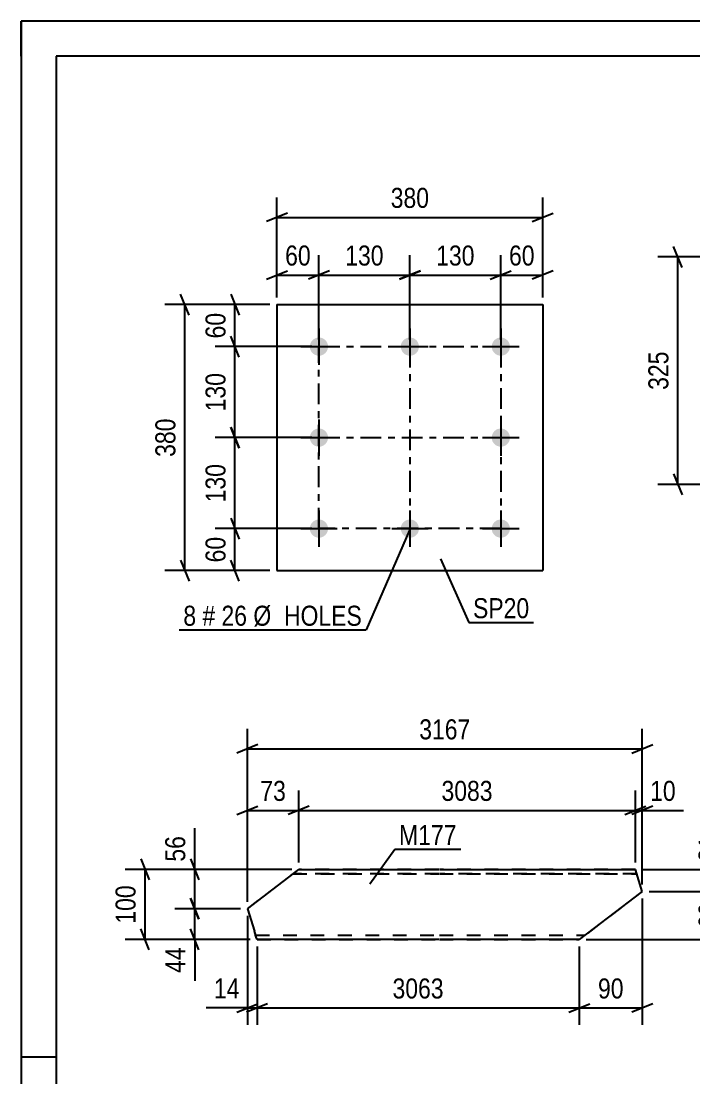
# Model space of a CAD drawing. Header units: millimetres. Extents: x 0 to 1757, y 0 to 560.
# Drawn here: x 0 to 96.2, y 146 to 297 of the extents above; entities that cross this region are included whole.
import ezdxf

# ---------------------------------------------------------------- set-up
doc = ezdxf.new("R2010")
doc.units = ezdxf.units.MM
doc.linetypes.add('DXK_LINE_DOT2', pattern=[3.9198, 1.9599, -1.9599])
doc.linetypes.add('DXK_LINE_DOT3', pattern=[5.9187, 2.979, -0.9799, 0.9799, -0.9799])
doc.styles.add('Arial Narrow', font='ARIALN.TTF', dxfattribs={"height": 0.2})

# ---------------------------------------------------------------- blocks, each defined once
blk = doc.blocks.new('Unknown-814276635-1133')
at = {"color": 5, "linetype": 'Continuous'}
for p, q in [((420, 297), (0, 297)), ((0, 297), (0, 0)), ((0, 292), (0, 297)), ((415, 292), (5, 292)), ((5, 292), (5, 5)), ((5, 149), (0, 149))]:
    blk.add_line(p, q, dxfattribs=at)
blk = doc.blocks.new('Bolt-814276635-5820 - 5781')
at = {"linetype": 'Continuous'}
for points in [[(42.57, 251.8, -1), (42.57, 249.2, -1)], [(55.57, 251.8, -1), (55.57, 249.2, -1)], [(68.57, 251.8, -1), (68.57, 249.2, -1)], [(42.57, 238.8, -1), (42.57, 236.2, -1)], [(68.57, 238.8, -1), (68.57, 236.2, -1)], [(42.57, 225.8, -1), (42.57, 223.2, -1)], [(55.57, 225.8, -1), (55.57, 223.2, -1)], [(68.57, 225.8, -1), (68.57, 223.2, -1)]]:
    blk.add_hatch(color=1, dxfattribs=at).paths.add_polyline_path(points)
at = {"color": 1, "linetype": 'Continuous'}
for p, q in [((42.57, 253.1), (42.57, 247.9)), ((55.57, 253.1), (55.57, 247.9)), ((68.57, 253.1), (68.57, 247.9)), ((39.97, 250.5), (45.17, 250.5)), ((52.97, 250.5), (58.17, 250.5)), ((65.97, 250.5), (71.17, 250.5)), ((42.57, 240.1), (42.57, 234.9)), ((68.57, 240.1), (68.57, 234.9)), ((39.97, 237.5), (45.17, 237.5)), ((65.97, 237.5), (71.17, 237.5)), ((42.57, 227.1), (42.57, 221.9)), ((55.57, 227.1), (55.57, 221.9)), ((68.57, 227.1), (68.57, 221.9)), ((39.97, 224.5), (45.17, 224.5)), ((52.97, 224.5), (58.17, 224.5)), ((65.97, 224.5), (71.17, 224.5))]:
    blk.add_line(p, q, dxfattribs=at)
blk = doc.blocks.new('Part-814276635-5787 - 5781')
at = {"color": 2, "linetype": 'Continuous'}
for p, q in [((36.57, 256.5), (36.57, 218.5)), ((36.57, 256.5), (74.57, 256.5)), ((74.57, 256.5), (74.57, 218.5)), ((36.57, 218.5), (74.57, 218.5))]:
    blk.add_line(p, q, dxfattribs=at)
blk = doc.blocks.new('Part-814276635-6229 - 6223')
at = {"color": 2, "linetype": 'Continuous'}
for p, q in [((32.34, 170.2), (39.69, 175.8)), ((39.69, 175.8), (39.69, 175.8)), ((39.69, 175.8), (59.69, 175.8)), ((59.79, 175.8), (87.8, 175.8)), ((88.78, 172.65), (87.8, 175.8)), ((88.78, 172.65), (79.79, 165.8)), ((32.34, 170.2), (33.34, 167)), ((33.61, 166.15), (33.34, 167)), ((33.69, 165.89), (33.61, 166.15)), ((33.72, 165.8), (33.69, 165.89)), ((59.69, 165.8), (33.72, 165.8)), ((33.72, 165.8), (33.72, 165.8)), ((79.79, 165.8), (59.79, 165.8)), ((79.79, 165.8), (79.79, 165.8))]:
    blk.add_line(p, q, dxfattribs=at)
at = {"color": 7, "linetype": 'DXK_LINE_DOT2'}
for p, q in [((32.34, 170.2), (39.69, 175.8)), ((59.69, 175.2), (38.9, 175.2)), ((38.9, 175.2), (38.9, 175.2)), ((38.9, 175.2), (59.69, 175.2)), ((59.69, 175.8), (39.69, 175.8)), ((87.8, 175.8), (59.79, 175.8)), ((87.99, 175.2), (59.79, 175.2)), ((59.79, 175.2), (87.99, 175.2)), ((88.78, 172.65), (79.79, 165.8)), ((32.34, 170.2), (32.34, 170.2)), ((33.48, 166.54), (33.34, 167)), ((33.61, 166.15), (33.51, 166.44)), ((33.53, 166.4), (33.53, 166.4)), ((33.53, 166.4), (59.69, 166.4)), ((33.53, 166.4), (59.69, 166.4)), ((59.79, 166.4), (80.57, 166.4)), ((59.79, 166.4), (80.57, 166.4)), ((80.57, 166.4), (80.57, 166.4)), ((33.72, 165.8), (59.69, 165.8)), ((59.79, 165.8), (79.79, 165.8))]:
    blk.add_line(p, q, dxfattribs=at)
blk = doc.blocks.new('Rectangle-814276635-5907 - 5781')
at = {"color": 1, "linetype": 'DXK_LINE_DOT3'}
blk.add_lwpolyline([(42.57, 250.5), (68.57, 250.5), (68.57, 224.5), (42.57, 224.5), (42.57, 250.5)], close=True, dxfattribs=at)
blk = doc.blocks.new('Line-814276635-5900 - 5781')
at = {"color": 1, "linetype": 'DXK_LINE_DOT3'}
blk.add_line((55.57, 250.5), (55.57, 224.5), dxfattribs=at)
blk = doc.blocks.new('Line-814276635-5893 - 5781')
at = {"color": 1, "linetype": 'DXK_LINE_DOT3'}
blk.add_line((42.57, 237.5), (68.57, 237.5), dxfattribs=at)
blk = doc.blocks.new('StraightDimension-814276635-5847 - 5781')
at = {"color": 7, "linetype": 'Continuous'}
for p, q in [((36.57, 257.5), (36.57, 263.58)), ((42.57, 251.5), (42.57, 263.58)), ((35.07, 260.13), (38.07, 261.33)), ((44.07, 261.33), (41.07, 260.13)), ((36.57, 260.73), (42.57, 260.73))]:
    blk.add_line(p, q, dxfattribs=at)
at = {"color": 0}
blk.add_wipeout([(42, 261.48), (42, 265.68), (37.14, 265.68), (37.14, 261.48)], dxfattribs=at)
at = {"color": 3, "style": 'Arial Narrow'}
blk.add_text('60', height=2.863, dxfattribs=at).set_placement((37.74, 262.08))
blk = doc.blocks.new('StraightDimension-814276635-5822 - 5781')
at = {"color": 7, "linetype": 'Continuous'}
for p, q in [((36.57, 257.5), (36.57, 271.82)), ((74.57, 257.5), (74.57, 271.82)), ((38.07, 269.57), (35.07, 268.37)), ((36.57, 268.97), (74.57, 268.97)), ((73.07, 268.37), (76.07, 269.57))]:
    blk.add_line(p, q, dxfattribs=at)
at = {"color": 0}
blk.add_wipeout([(58.91, 269.72), (58.91, 273.92), (52.23, 273.92), (52.23, 269.72)], dxfattribs=at)
at = {"color": 3, "style": 'Arial Narrow'}
blk.add_text('380', height=2.863, dxfattribs=at).set_placement((52.83, 270.32))
blk = doc.blocks.new('StraightDimension-814276635-5837 - 5781')
at = {"color": 7, "linetype": 'Continuous'}
for p, q in [((68.57, 251.5), (68.57, 263.58)), ((74.57, 257.5), (74.57, 263.58)), ((67.07, 260.13), (70.07, 261.33)), ((76.07, 261.33), (73.07, 260.13)), ((68.57, 260.73), (74.57, 260.73))]:
    blk.add_line(p, q, dxfattribs=at)
at = {"color": 0}
blk.add_wipeout([(74, 261.48), (74, 265.68), (69.14, 265.68), (69.14, 261.48)], dxfattribs=at)
at = {"color": 3, "style": 'Arial Narrow'}
blk.add_text('60', height=2.863, dxfattribs=at).set_placement((69.74, 262.08))
blk = doc.blocks.new('StraightDimension-814276635-5858 - 5781')
at = {"color": 7, "linetype": 'Continuous'}
for p, q in [((24, 255), (22.8, 258)), ((35.57, 256.5), (20.55, 256.5)), ((23.4, 218.5), (23.4, 256.5)), ((22.8, 220), (24, 217)), ((35.57, 218.5), (20.55, 218.5))]:
    blk.add_line(p, q, dxfattribs=at)
at = {"color": 0}
blk.add_wipeout([(22.65, 240.84), (18.45, 240.84), (18.45, 234.15), (22.65, 234.15)], dxfattribs=at)
at = {"color": 3, "style": 'Arial Narrow'}
blk.add_text('380', height=2.863, rotation=90.0002, dxfattribs=at).set_placement((22.05, 234.75))
blk = doc.blocks.new('StraightDimension-814276635-5869 - 5781')
at = {"color": 7, "linetype": 'Continuous'}
for p, q in [((29.97, 226), (31.17, 223)), ((41.57, 224.5), (27.72, 224.5)), ((30.57, 218.5), (30.57, 224.5)), ((31.17, 217), (29.97, 220)), ((35.57, 218.5), (27.72, 218.5))]:
    blk.add_line(p, q, dxfattribs=at)
at = {"color": 0}
blk.add_wipeout([(29.82, 223.92), (25.62, 223.92), (25.62, 219.07), (29.82, 219.07)], dxfattribs=at)
at = {"color": 3, "style": 'Arial Narrow'}
blk.add_text('60', height=2.863, rotation=90.0002, dxfattribs=at).set_placement((29.22, 219.67))
blk = doc.blocks.new('StraightDimension-814276635-5879 - 5781')
at = {"color": 7, "linetype": 'Continuous'}
for p, q in [((29.97, 258), (31.17, 255)), ((35.57, 256.5), (27.72, 256.5)), ((30.57, 250.5), (30.57, 256.5)), ((31.17, 249), (29.97, 252)), ((41.57, 250.5), (27.72, 250.5))]:
    blk.add_line(p, q, dxfattribs=at)
at = {"color": 0}
blk.add_wipeout([(29.82, 255.92), (25.62, 255.92), (25.62, 251.07), (29.82, 251.07)], dxfattribs=at)
at = {"color": 3, "style": 'Arial Narrow'}
blk.add_text('60', height=2.863, rotation=90.0002, dxfattribs=at).set_placement((29.22, 251.67))
blk = doc.blocks.new('StraightDimension-814276635-10035 - 5781')
at = {"color": 7, "linetype": 'Continuous'}
for p, q in [((42.57, 251.5), (42.57, 263.58)), ((55.57, 251.5), (55.57, 263.58)), ((44.07, 261.33), (41.07, 260.13)), ((54.07, 260.13), (57.07, 261.33)), ((42.57, 260.73), (55.57, 260.73))]:
    blk.add_line(p, q, dxfattribs=at)
at = {"color": 0}
blk.add_wipeout([(52.41, 261.48), (52.41, 265.68), (45.73, 265.68), (45.73, 261.48)], dxfattribs=at)
at = {"color": 3, "style": 'Arial Narrow'}
blk.add_text('130', height=2.863, dxfattribs=at).set_placement((46.33, 262.08))
blk = doc.blocks.new('StraightDimension-814276635-10037 - 5781')
at = {"color": 7, "linetype": 'Continuous'}
for p, q in [((55.57, 251.5), (55.57, 263.58)), ((68.57, 251.5), (68.57, 263.58)), ((57.07, 261.33), (54.07, 260.13)), ((67.07, 260.13), (70.07, 261.33)), ((55.57, 260.73), (68.57, 260.73))]:
    blk.add_line(p, q, dxfattribs=at)
at = {"color": 0}
blk.add_wipeout([(65.41, 261.48), (65.41, 265.68), (58.73, 265.68), (58.73, 261.48)], dxfattribs=at)
at = {"color": 3, "style": 'Arial Narrow'}
blk.add_text('130', height=2.863, dxfattribs=at).set_placement((59.33, 262.08))
blk = doc.blocks.new('StraightDimension-814276635-10057 - 5781')
at = {"color": 7, "linetype": 'Continuous'}
for p, q in [((31.17, 236), (29.97, 239)), ((41.57, 237.5), (27.72, 237.5)), ((30.57, 224.5), (30.57, 237.5)), ((29.97, 226), (31.17, 223)), ((41.57, 224.5), (27.72, 224.5))]:
    blk.add_line(p, q, dxfattribs=at)
at = {"color": 0}
blk.add_wipeout([(29.82, 234.34), (25.62, 234.34), (25.62, 227.65), (29.82, 227.65)], dxfattribs=at)
at = {"color": 3, "style": 'Arial Narrow'}
blk.add_text('130', height=2.863, rotation=90.0002, dxfattribs=at).set_placement((29.22, 228.25))
blk = doc.blocks.new('StraightDimension-814276635-10059 - 5781')
at = {"color": 7, "linetype": 'Continuous'}
for p, q in [((31.17, 249), (29.97, 252)), ((41.57, 250.5), (27.72, 250.5)), ((30.57, 237.5), (30.57, 250.5)), ((29.97, 239), (31.17, 236)), ((41.57, 237.5), (27.72, 237.5))]:
    blk.add_line(p, q, dxfattribs=at)
at = {"color": 0}
blk.add_wipeout([(29.82, 247.34), (25.62, 247.34), (25.62, 240.65), (29.82, 240.65)], dxfattribs=at)
at = {"color": 3, "style": 'Arial Narrow'}
blk.add_text('130', height=2.863, rotation=90.0002, dxfattribs=at).set_placement((29.22, 241.25))
blk = doc.blocks.new('StraightDimension-814276635-6313 - 6223')
at = {"color": 7, "linetype": 'Continuous'}
for p, q in [((32.34, 169.2), (32.34, 153.62)), ((33.72, 164.8), (33.72, 153.62)), ((30.84, 155.42), (33.84, 156.62)), ((35.22, 156.62), (32.22, 155.42)), ((32.34, 156.02), (33.72, 156.02))]:
    blk.add_line(p, q, dxfattribs=at)
at = {"color": 0}
blk.add_wipeout([(31.82, 156.77), (31.82, 160.97), (26.96, 160.97), (26.96, 156.77)], dxfattribs=at)
at = {"color": 7, "linetype": 'Continuous'}
blk.add_line((32.34, 156.02), (26.44, 156.02), dxfattribs=at)
blk.add_line((32.34, 156.02), (26.44, 156.02), dxfattribs=at)
at = {"color": 3, "style": 'Arial Narrow'}
blk.add_text('14', height=2.863, dxfattribs=at).set_placement((27.56, 157.37))
blk = doc.blocks.new('StraightDimension-814276635-6474 - 6223')
at = {"color": 7, "linetype": 'Continuous'}
for p, q in [((87.8, 176.8), (87.8, 187.1)), ((88.78, 173.65), (88.78, 187.1)), ((86.3, 183.65), (89.3, 184.85)), ((90.28, 184.85), (87.28, 183.65)), ((87.8, 184.25), (88.78, 184.25))]:
    blk.add_line(p, q, dxfattribs=at)
at = {"color": 0}
blk.add_wipeout([(94.16, 185), (94.16, 189.2), (89.31, 189.2), (89.31, 185)], dxfattribs=at)
at = {"color": 7, "linetype": 'Continuous'}
blk.add_line((88.78, 184.25), (94.69, 184.25), dxfattribs=at)
blk.add_line((88.78, 184.25), (94.69, 184.25), dxfattribs=at)
at = {"color": 3, "style": 'Arial Narrow'}
blk.add_text('10', height=2.863, dxfattribs=at).set_placement((89.91, 185.6))
blk = doc.blocks.new('StraightDimension-814276635-6288 - 6223')
at = {"color": 7, "linetype": 'Continuous'}
for p, q in [((24.21, 177.3), (25.41, 174.3)), ((38.69, 175.8), (21.96, 175.8)), ((24.81, 170.2), (24.81, 175.8)), ((25.41, 168.7), (24.21, 171.7)), ((31.34, 170.2), (21.96, 170.2))]:
    blk.add_line(p, q, dxfattribs=at)
at = {"color": 0}
blk.add_wipeout([(24.06, 181.18), (19.86, 181.18), (19.86, 176.32), (24.06, 176.32)], dxfattribs=at)
at = {"color": 7, "linetype": 'Continuous'}
blk.add_line((24.81, 175.8), (24.81, 181.71), dxfattribs=at)
blk.add_line((24.81, 175.8), (24.81, 181.71), dxfattribs=at)
at = {"color": 3, "style": 'Arial Narrow'}
blk.add_text('56', height=2.863, rotation=90.0002, dxfattribs=at).set_placement((23.46, 176.92))
blk = doc.blocks.new('StraightDimension-814276635-6264 - 6223')
at = {"color": 7, "linetype": 'Continuous'}
for p, q in [((24.21, 171.7), (25.41, 168.7)), ((31.34, 170.2), (21.96, 170.2)), ((24.81, 165.8), (24.81, 170.2)), ((25.41, 164.3), (24.21, 167.3)), ((32.72, 165.8), (21.96, 165.8))]:
    blk.add_line(p, q, dxfattribs=at)
at = {"color": 0}
blk.add_wipeout([(24.06, 165.27), (19.86, 165.27), (19.86, 160.42), (24.06, 160.42)], dxfattribs=at)
at = {"color": 7, "linetype": 'Continuous'}
blk.add_line((24.81, 165.8), (24.81, 159.89), dxfattribs=at)
blk.add_line((24.81, 165.8), (24.81, 159.89), dxfattribs=at)
at = {"color": 3, "style": 'Arial Narrow'}
blk.add_text('44', height=2.863, rotation=90.0002, dxfattribs=at).set_placement((23.46, 161.02))
blk = doc.blocks.new('StraightDimension-814276635-6232 - 6223')
at = {"color": 7, "linetype": 'Continuous'}
for p, q in [((17.11, 177.3), (18.31, 174.3)), ((38.69, 175.8), (14.86, 175.8)), ((17.71, 165.8), (17.71, 175.8)), ((18.31, 164.3), (17.11, 167.3)), ((32.72, 165.8), (14.86, 165.8))]:
    blk.add_line(p, q, dxfattribs=at)
at = {"color": 0}
blk.add_wipeout([(16.96, 174.14), (12.76, 174.14), (12.76, 167.46), (16.96, 167.46)], dxfattribs=at)
at = {"color": 3, "style": 'Arial Narrow'}
blk.add_text('100', height=2.863, rotation=90.0002, dxfattribs=at).set_placement((16.36, 168.06))
blk = doc.blocks.new('StraightDimension-814276635-6330 - 6223')
at = {"color": 7, "linetype": 'Continuous'}
for p, q in [((33.72, 164.8), (33.72, 153.62)), ((79.79, 164.8), (79.79, 153.62)), ((35.22, 156.62), (32.22, 155.42)), ((33.72, 156.02), (79.79, 156.02)), ((78.29, 155.42), (81.29, 156.62))]:
    blk.add_line(p, q, dxfattribs=at)
at = {"color": 0}
blk.add_wipeout([(61.01, 156.77), (61.01, 160.97), (52.49, 160.97), (52.49, 156.77)], dxfattribs=at)
at = {"color": 3, "style": 'Arial Narrow'}
blk.add_text('3063', height=2.863, dxfattribs=at).set_placement((53.09, 157.37))
blk = doc.blocks.new('StraightDimension-814276635-6355 - 6223')
at = {"color": 7, "linetype": 'Continuous'}
for p, q in [((88.78, 171.65), (88.78, 153.62)), ((79.79, 164.8), (79.79, 153.62)), ((78.29, 155.42), (81.29, 156.62)), ((79.79, 156.02), (88.78, 156.02)), ((90.28, 156.62), (87.28, 155.42))]:
    blk.add_line(p, q, dxfattribs=at)
at = {"color": 0}
blk.add_wipeout([(86.71, 156.77), (86.71, 160.97), (81.86, 160.97), (81.86, 156.77)], dxfattribs=at)
at = {"color": 3, "style": 'Arial Narrow'}
blk.add_text('90', height=2.863, dxfattribs=at).set_placement((82.46, 157.37))
blk = doc.blocks.new('StraightDimension-814276635-6373 - 6223')
at = {"color": 7, "linetype": 'Continuous'}
for p, q in [((100.45, 174.15), (101.65, 171.15)), ((89.78, 172.65), (103.45, 172.65)), ((101.05, 165.8), (101.05, 172.65)), ((101.65, 164.3), (100.45, 167.3)), ((80.79, 165.8), (103.45, 165.8))]:
    blk.add_line(p, q, dxfattribs=at)
at = {"color": 0}
blk.add_wipeout([(100.3, 171.65), (96.1, 171.65), (96.1, 166.8), (100.3, 166.8)], dxfattribs=at)
at = {"color": 3, "style": 'Arial Narrow'}
blk.add_text('69', height=2.863, rotation=90.0002, dxfattribs=at).set_placement((99.7, 167.4))
blk = doc.blocks.new('StraightDimension-814276635-6397 - 6223')
at = {"color": 7, "linetype": 'Continuous'}
for p, q in [((100.44, 177.3), (101.64, 174.3)), ((88.8, 175.8), (103.44, 175.8)), ((101.04, 172.65), (101.04, 175.8)), ((101.64, 171.15), (100.44, 174.15)), ((89.78, 172.65), (103.44, 172.65))]:
    blk.add_line(p, q, dxfattribs=at)
at = {"color": 0}
blk.add_wipeout([(100.29, 181.18), (96.09, 181.18), (96.09, 176.32), (100.29, 176.32)], dxfattribs=at)
at = {"color": 7, "linetype": 'Continuous'}
blk.add_line((101.04, 175.8), (101.04, 181.71), dxfattribs=at)
blk.add_line((101.04, 175.8), (101.04, 181.71), dxfattribs=at)
at = {"color": 3, "style": 'Arial Narrow'}
blk.add_text('31', height=2.863, rotation=90.0002, dxfattribs=at).set_placement((99.69, 176.92))
blk = doc.blocks.new('StraightDimension-814276635-6422 - 6223')
at = {"color": 7, "linetype": 'Continuous'}
for p, q in [((32.34, 171.2), (32.34, 195.89)), ((88.78, 173.65), (88.78, 195.89)), ((33.84, 193.64), (30.84, 192.44)), ((87.28, 192.44), (90.28, 193.64)), ((32.34, 193.04), (88.78, 193.04))]:
    blk.add_line(p, q, dxfattribs=at)
at = {"color": 0}
blk.add_wipeout([(64.82, 193.79), (64.82, 197.99), (56.31, 197.99), (56.31, 193.79)], dxfattribs=at)
at = {"color": 3, "style": 'Arial Narrow'}
blk.add_text('3167', height=2.863, dxfattribs=at).set_placement((56.91, 194.39))
blk = doc.blocks.new('StraightDimension-814276635-6433 - 6223')
at = {"color": 7, "linetype": 'Continuous'}
for p, q in [((32.34, 171.2), (32.34, 187.1)), ((39.69, 176.8), (39.69, 187.1)), ((30.84, 183.65), (33.84, 184.85)), ((32.34, 184.25), (39.69, 184.25)), ((41.19, 184.85), (38.19, 183.65))]:
    blk.add_line(p, q, dxfattribs=at)
at = {"color": 0}
blk.add_wipeout([(38.44, 185), (38.44, 189.2), (33.59, 189.2), (33.59, 185)], dxfattribs=at)
at = {"color": 3, "style": 'Arial Narrow'}
blk.add_text('73', height=2.863, dxfattribs=at).set_placement((34.19, 185.6))
blk = doc.blocks.new('StraightDimension-814276635-6450 - 6223')
at = {"color": 7, "linetype": 'Continuous'}
for p, q in [((39.69, 176.8), (39.69, 187.1)), ((87.8, 176.8), (87.8, 187.1)), ((41.19, 184.85), (38.19, 183.65)), ((39.69, 184.25), (87.8, 184.25)), ((86.3, 183.65), (89.3, 184.85))]:
    blk.add_line(p, q, dxfattribs=at)
at = {"color": 0}
blk.add_wipeout([(68, 185), (68, 189.2), (59.49, 189.2), (59.49, 185)], dxfattribs=at)
at = {"color": 3, "style": 'Arial Narrow'}
blk.add_text('3083', height=2.863, dxfattribs=at).set_placement((60.09, 185.6))
blk = doc.blocks.new('StraightDimension-814276635-5677 - 5575')
at = {"color": 7, "linetype": 'Continuous'}
for p, q in [((94.47, 261.82), (93.27, 264.82)), ((107.23, 263.32), (91.02, 263.32)), ((93.87, 230.82), (93.87, 263.32)), ((93.27, 232.32), (94.47, 229.32)), ((107.23, 230.82), (91.02, 230.82))]:
    blk.add_line(p, q, dxfattribs=at)
at = {"color": 0}
blk.add_wipeout([(93.12, 250.41), (88.92, 250.41), (88.92, 243.72), (93.12, 243.72)], dxfattribs=at)
at = {"color": 3, "style": 'Arial Narrow'}
blk.add_text('325', height=2.863, rotation=90.0002, dxfattribs=at).set_placement((92.52, 244.32))
blk = doc.blocks.new('Mark-814276635-5783 - 5781')
at = {"color": 0}
blk.add_wipeout([(72.64, 211.7), (72.64, 214.7), (64.6, 214.7), (64.6, 211.7)], dxfattribs=at)
blk.add_wipeout([(72.64, 211.7), (72.64, 214.7), (64.6, 214.7), (64.6, 211.7)], dxfattribs=at)
at = {"color": 30, "linetype": 'Continuous'}
for p, q in [((59.93, 220.16), (64, 211.1)), ((64, 211.1), (73.24, 211.1))]:
    blk.add_line(p, q, dxfattribs=at)
at = {"color": 3, "style": 'Arial Narrow'}
blk.add_text('SP20', height=2.863, dxfattribs=at).set_placement((64.6, 211.7))
blk = doc.blocks.new('Mark-814276635-5816 - 5781')
at = {"color": 0}
for points in [[(25.02, 210.62), (25.02, 213.62), (23.19, 213.62), (23.19, 210.62)], [(27.74, 210.62), (27.74, 213.62), (25.92, 213.62), (25.92, 210.62)], [(32.3, 210.62), (32.3, 213.62), (28.64, 213.62), (28.64, 210.62)], [(48.73, 210.62), (48.73, 213.62), (33.2, 213.62), (33.2, 210.62)]]:
    blk.add_wipeout(points, dxfattribs=at)
for points in [[(25.02, 210.62), (25.02, 213.62), (23.19, 213.62), (23.19, 210.62)], [(27.74, 210.62), (27.74, 213.62), (25.92, 213.62), (25.92, 210.62)], [(32.3, 210.62), (32.3, 213.62), (28.64, 213.62), (28.64, 210.62)], [(48.73, 210.62), (48.73, 213.62), (33.2, 213.62), (33.2, 210.62)]]:
    blk.add_wipeout(points, dxfattribs=at)
at = {"color": 7, "linetype": 'Continuous'}
for p in [(55.52, 224.27), (22.59, 210.02)]:
    blk.add_line(p, (49.33, 210.02), dxfattribs=at)
at = {"color": 3, "style": 'Arial Narrow'}
for s, height, p in [('8', 2.86, (23.19, 210.62)), ('#', 2.86, (25.92, 210.62)), ('26', 2.863, (28.64, 210.62)), ('Ø  HOLES', 2.863, (33.2, 210.62))]:
    blk.add_text(s, height=height, dxfattribs=at).set_placement(p)
blk = doc.blocks.new('Mark-814276635-6225 - 6223')
at = {"color": 0}
blk.add_wipeout([(62.25, 179.28), (62.25, 182.28), (54.02, 182.28), (54.02, 179.28)], dxfattribs=at)
blk.add_wipeout([(62.25, 179.28), (62.25, 182.28), (54.02, 182.28), (54.02, 179.28)], dxfattribs=at)
at = {"color": 30, "linetype": 'Continuous'}
for p, q in [((49.83, 173.76), (53.42, 178.68)), ((53.42, 178.68), (62.85, 178.68))]:
    blk.add_line(p, q, dxfattribs=at)
at = {"color": 3, "style": 'Arial Narrow'}
blk.add_text('M177', height=2.863, dxfattribs=at).set_placement((54.02, 179.28))

msp = doc.modelspace()

# ---------------------------------------------------------------- block references
for name in ['Unknown-814276635-1133', 'Part-814276635-5787 - 5781', 'Bolt-814276635-5820 - 5781', 'Rectangle-814276635-5907 - 5781', 'Line-814276635-5900 - 5781', 'Line-814276635-5893 - 5781', 'Part-814276635-6229 - 6223']:
    msp.add_blockref(name, (0, 0))

# ---------------------------------------------------------------- next in the draw order: block references
for name in ['StraightDimension-814276635-5847 - 5781', 'StraightDimension-814276635-5677 - 5575', 'Mark-814276635-5783 - 5781', 'StraightDimension-814276635-6474 - 6223', 'StraightDimension-814276635-6313 - 6223']:
    msp.add_blockref(name, (0, 0))

# ---------------------------------------------------------------- next in the draw order: block references
for name in ['StraightDimension-814276635-5822 - 5781', 'StraightDimension-814276635-6288 - 6223']:
    msp.add_blockref(name, (0, 0))

# ---------------------------------------------------------------- next in the draw order: block references
for name in ['StraightDimension-814276635-5837 - 5781', 'StraightDimension-814276635-5858 - 5781', 'StraightDimension-814276635-6264 - 6223']:
    msp.add_blockref(name, (0, 0))

# ---------------------------------------------------------------- next in the draw order: block references
for name in ['StraightDimension-814276635-5879 - 5781', 'StraightDimension-814276635-5869 - 5781', 'StraightDimension-814276635-6232 - 6223']:
    msp.add_blockref(name, (0, 0))

# ---------------------------------------------------------------- next in the draw order: block references
for name in ['StraightDimension-814276635-10035 - 5781', 'StraightDimension-814276635-10057 - 5781', 'StraightDimension-814276635-6330 - 6223']:
    msp.add_blockref(name, (0, 0))

# ---------------------------------------------------------------- next in the draw order: block references
for name in ['StraightDimension-814276635-10037 - 5781', 'StraightDimension-814276635-10059 - 5781', 'Mark-814276635-5816 - 5781', 'StraightDimension-814276635-6355 - 6223']:
    msp.add_blockref(name, (0, 0))

# ---------------------------------------------------------------- next in the draw order: block references
msp.add_blockref('StraightDimension-814276635-6373 - 6223', (0, 0))

# ---------------------------------------------------------------- next in the draw order: block references
msp.add_blockref('StraightDimension-814276635-6397 - 6223', (0, 0))

# ---------------------------------------------------------------- next in the draw order: block references
msp.add_blockref('StraightDimension-814276635-6422 - 6223', (0, 0))

# ---------------------------------------------------------------- next in the draw order: block references
msp.add_blockref('StraightDimension-814276635-6433 - 6223', (0, 0))

# ---------------------------------------------------------------- next in the draw order: block references
msp.add_blockref('StraightDimension-814276635-6450 - 6223', (0, 0))

# ---------------------------------------------------------------- next in the draw order: block references
msp.add_blockref('Mark-814276635-6225 - 6223', (0, 0))

doc.saveas('drawing.dxf')
